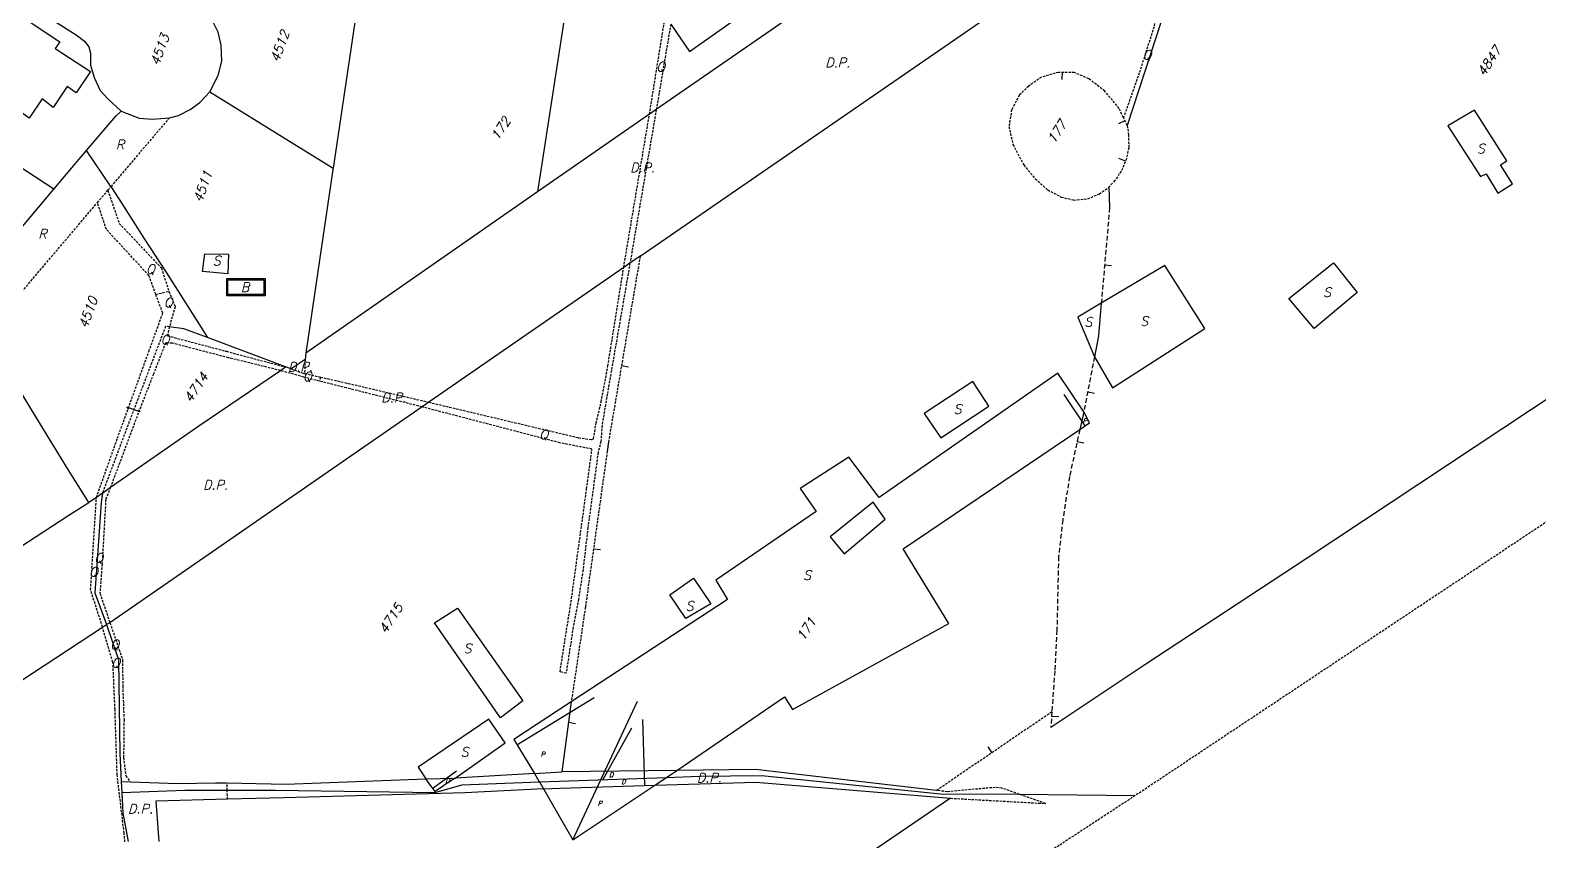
# Model space of a CAD drawing. Extents: x -334462 to -332769, y -29481 to -26664.
# Drawn here: x -333611.1 to -333450.1, y -29179.9 to -29093.4 of the extents above; entities that cross this region are included whole.
import ezdxf
from ezdxf.enums import TextEntityAlignment as Align

# ---------------------------------------------------------------- set-up
doc = ezdxf.new("R2010")
doc.units = 0
doc.header["$MEASUREMENT"] = 0
doc.linetypes.add('DASHED', pattern=[0.75, 0.5, -0.25])
doc.linetypes.add('HIDDEN', pattern=[0.375, 0.25, -0.125])
for name, color, linetype in [('17', 7, 'CONTINUOUS'), ('18', 7, 'CONTINUOUS'), ('19', 7, 'CONTINUOUS'), ('CADAST$$AREA$B$', 7, 'CONTINUOUS'), ('CADASTRAL$AREA', 7, 'CONTINUOUS'), ('DP$DIVIDING$LINE', 7, 'CONTINUOUS'), ('EASEMENT$BOUNDA$', 7, 'CONTINUOUS'), ('ENC$$ST$$A$$TEXT', 7, 'CONTINUOUS'), ('MAP$SHEET$BOUND$', 7, 'CONTINUOUS'), ('PARCEL$BOUNDARY', 7, 'CONTINUOUS'), ('PARCEL$NUMBER', 7, 'CONTINUOUS'), ('SECTION$$A$', 7, 'CONTINUOUS'), ('STRUC$$FOOTPRINT', 7, 'CONTINUOUS')]:
    doc.layers.add(name, color=color, linetype=linetype)
doc.styles.add('ITALICT', font='ITALICT', dxfattribs={"height": 0.2})

# ---------------------------------------------------------------- blocks, each defined once
blk = doc.blocks.new('HOOK')
at = {"layer": '19', "color": 7, "linetype": 'Continuous'}
for p, q in [((0, 0.75), (-0.17, 0.5)), ((0, 0), (0, 0.75)), ((0, -0.75), (0, 0)), ((0.17, -0.5), (0, -0.75))]:
    blk.add_line(p, q, dxfattribs=at)
blk = doc.blocks.new('BASSIN')
at = {"layer": 'CADASTRAL$AREA', "color": 7, "linetype": 'Continuous'}
for points in [[(-1.95, 0.92), (2.17, 0.93), (2.17, -0.93), (-1.95, -0.93)], [(-1.82, 0.77), (2.01, 0.77), (2.01, -0.77), (-1.82, -0.77)]]:
    blk.add_lwpolyline(points, close=True, dxfattribs=at)
at = {"layer": 'CADASTRAL$AREA', "color": 7, "linetype": 'Continuous', "style": 'ITALICT'}
blk.add_text('B', height=1, rotation=359.9999, dxfattribs=at).set_placement((0, 0), align=Align.MIDDLE)

msp = doc.modelspace()

# ---------------------------------------------------------------- linework, layer by layer
at = {"layer": '17', "color": 2, "linetype": 'Continuous'}
for p, q in [((-333500.98, -29097.9), (-333500.99, -29098.65)), ((-333494.27, -29103.07), (-333494.95, -29103.38)), ((-333494.22, -29107.37), (-333494.91, -29107.08)), ((-333547.97, -29129.17), (-333547.23, -29129.3))]:
    msp.add_line(p, q, dxfattribs=at)
at = {"layer": '17', "color": 30, "linetype": 'Continuous'}
for p, q in [((-333499.37, -29137.27), (-333498.64, -29137.43)), ((-333502.09, -29166.57), (-333501.34, -29166.62))]:
    msp.add_line(p, q, dxfattribs=at)
at = {"layer": '17', "color": 1, "linetype": 'Continuous'}
msp.add_line((-333508.45, -29170.48), (-333508.87, -29169.86), dxfattribs=at)
at = {"layer": '18', "color": 30, "linetype": 'Continuous'}
for p, q in [((-333496.44, -29118.44), (-333495.69, -29118.51)), ((-333498.25, -29131.98), (-333497.51, -29132.12))]:
    msp.add_line(p, q, dxfattribs=at)
at = {"layer": '18', "color": 2, "linetype": 'Continuous'}
for p, q in [((-333550.95, -29148.72), (-333550.21, -29148.82)), ((-333553.63, -29167.24), (-333552.89, -29167.35))]:
    msp.add_line(p, q, dxfattribs=at)
at = {"layer": 'CADAST$$AREA$B$', "color": 7, "linetype": 'HIDDEN'}
for points in [[(-333196.55, -28976.55), (-333296.28, -29043.17), (-333370.12, -29092.75), (-333444.47, -29142.64), (-333493.17, -29175.06)], [(-333493.17, -29175.06), (-333501.29, -29180.37), (-333534.9, -29202.35), (-333546.47, -29209.92), (-333577.06, -29229.94), (-333596.24, -29242.98)]]:
    msp.add_lwpolyline(points, dxfattribs=at)
at = {"layer": 'DP$DIVIDING$LINE', "color": 2, "linetype": 'HIDDEN'}
for p, q in [((-333547.74, -29118.72), (-333544.99, -29102.37)), ((-333581.73, -29128.54), (-333581.78, -29130.03)), ((-333580.09, -29130.41), (-333580.19, -29130.84)), ((-333590.03, -29174.48), (-333590.06, -29173.71)), ((-333590, -29175.44), (-333590.03, -29174.48))]:
    msp.add_line(p, q, dxfattribs=at)
for points in [[(-333544.26, -29101.86), (-333545.65, -29109.97), (-333547.07, -29118.26)], [(-333583.22, -29129.52), (-333581.94, -29130), (-333581.78, -29130.03)], [(-333569.24, -29133.59), (-333577.3, -29131.57), (-333580.19, -29130.84)], [(-333580.09, -29130.41), (-333577.13, -29131.08), (-333568.53, -29133.09)], [(-333505.54, -29174.91), (-333507.4, -29174.26), (-333508.11, -29174.19), (-333513.23, -29174.64), (-333514.36, -29174.51)], [(-333512.87, -29175.34), (-333502.72, -29175.9), (-333505.54, -29174.91)]]:
    msp.add_lwpolyline(points, dxfattribs=at)
at = {"layer": 'EASEMENT$BOUNDA$', "color": 3, "linetype": 'HIDDEN'}
for p, q in [((-333544.99, -29102.37), (-333543.31, -29091.93)), ((-333542.72, -29092.77), (-333544.26, -29101.86)), ((-333596.19, -29102.74), (-333602.44, -29110.09)), ((-333603.88, -29111.79), (-333602.77, -29110.47)), ((-333602.77, -29110.47), (-333602.44, -29110.09)), ((-333615.83, -29125.89), (-333603.88, -29111.79)), ((-333597.65, -29121.58), (-333596.26, -29121.26)), ((-333581.78, -29130.03), (-333580.09, -29130.41))]:
    msp.add_line(p, q, dxfattribs=at)
for points in [[(-333490.97, -29091.94), (-333491.17, -29093.05), (-333492.74, -29097.97), (-333494.43, -29102.73)], [(-333602.77, -29110.47), (-333601.55, -29114.01), (-333597.05, -29118.77), (-333596.26, -29121.26)], [(-333597.65, -29121.58), (-333598.38, -29119.58), (-333602.92, -29114.66), (-333603.88, -29111.79)], [(-333547.07, -29118.26), (-333549.49, -29132.22), (-333550.05, -29135.57), (-333550.17, -29137.27), (-333550.47, -29138.45), (-333551.56, -29146.47), (-333552.08, -29150.99), (-333552.56, -29154.09), (-333553.13, -29157.09), (-333553.88, -29162.01), (-333554.53, -29161.84), (-333553.3, -29154.04), (-333551.69, -29142.32), (-333551.12, -29138.09), (-333554.54, -29137.42), (-333569.24, -29133.59)], [(-333568.53, -29133.09), (-333552.55, -29136.88), (-333551.15, -29137.08), (-333550.95, -29136.98), (-333550.69, -29135.33), (-333550.14, -29133.06), (-333549.43, -29129.24), (-333547.74, -29118.72)], [(-333603.98, -29143.24), (-333601.74, -29136.93), (-333598.39, -29127.68), (-333596.91, -29123.59), (-333597.65, -29121.58)], [(-333596.26, -29121.26), (-333595.57, -29122.91), (-333596.2, -29125.05)], [(-333596.2, -29125.05), (-333596.41, -29126), (-333590.12, -29127.66), (-333583.83, -29129.33)], [(-333584.34, -29129.71), (-333589.88, -29128.35), (-333595.85, -29126.8), (-333596.61, -29126.76), (-333597.9, -29130.09), (-333599.52, -29134.25), (-333602.48, -29142.17)], [(-333580.19, -29130.84), (-333581.85, -29130.42), (-333584.34, -29129.71)], [(-333602.48, -29142.17), (-333602.99, -29143.45), (-333603.38, -29150.35), (-333603.61, -29153.47), (-333602.54, -29156.61)], [(-333603.33, -29157.09), (-333604.61, -29153.09), (-333603.98, -29143.24)], [(-333600.94, -29180), (-333601.03, -29179.05), (-333601.48, -29175.3), (-333601.77, -29172.83), (-333602, -29165.88), (-333602.22, -29160.84), (-333603.33, -29157.09)], [(-333602.54, -29156.61), (-333601.19, -29160.59), (-333601.18, -29163.37), (-333601.04, -29166.97), (-333601.09, -29170.99), (-333600.86, -29172.94), (-333600.37, -29173.6)]]:
    msp.add_lwpolyline(points, dxfattribs=at)
at = {"layer": 'ENC$$ST$$A$$TEXT', "color": 1, "linetype": 'Continuous'}
for p, q in [((-333498.52, -29135.62), (-333500.76, -29132.25)), ((-333559.14, -29169.63), (-333550.88, -29164.58)), ((-333553.15, -29179.79), (-333546.25, -29164.99)), ((-333549.95, -29173.36), (-333546.88, -29167.84)), ((-333545.48, -29173.97), (-333545.7, -29166.95)), ((-333568.1, -29174.28), (-333565.59, -29172.41))]:
    msp.add_line(p, q, dxfattribs=at)
at = {"layer": 'MAP$SHEET$BOUND$', "color": 6, "linetype": 'Continuous'}
for p, q in [((-333556.73, -29173.6), (-333543.16, -29173.11)), ((-333505.54, -29174.91), (-333493.17, -29175.06))]:
    msp.add_line(p, q, dxfattribs=at)
for points in [[(-333543.16, -29173.11), (-333539.64, -29172.98), (-333533.05, -29172.92), (-333513.93, -29174.86), (-333505.54, -29174.91)], [(-333601.27, -29174.74), (-333594.57, -29174.47), (-333590.03, -29174.48)], [(-333590.03, -29174.48), (-333584.87, -29174.49), (-333567.86, -29174.71), (-333564.99, -29173.9), (-333556.73, -29173.6)]]:
    msp.add_lwpolyline(points, dxfattribs=at)
at = {"layer": 'PARCEL$BOUNDARY', "color": 7, "linetype": 'Continuous'}
for p, q in [((-333551.45, -29075.3), (-333556.95, -29110.63)), ((-333518.5, -29084.05), (-333544.26, -29101.86)), ((-333545.98, -29117.5), (-333503.58, -29088.28)), ((-333490.34, -29092.27), (-333494.03, -29103.57)), ((-333544.99, -29102.37), (-333556.95, -29110.63)), ((-333544.26, -29101.86), (-333544.99, -29102.37)), ((-333602.44, -29110.09), (-333605.05, -29106.25)), ((-333495.99, -29110.16), (-333495.91, -29112.36)), ((-333556.95, -29110.63), (-333581.63, -29127.84)), ((-333547.07, -29118.26), (-333547.74, -29118.72)), ((-333545.98, -29117.5), (-333547.07, -29118.26)), ((-333547.74, -29118.72), (-333568.53, -29133.09)), ((-333584.34, -29129.71), (-333583.83, -29129.33)), ((-333568.53, -29133.09), (-333569.24, -29133.59)), ((-333569.24, -29133.59), (-333602.54, -29156.61)), ((-333498.66, -29134.1), (-333499.1, -29136.01)), ((-333549.36, -29137.3), (-333549.5, -29138.33)), ((-333603.35, -29142.81), (-333602.48, -29142.17)), ((-333603.98, -29143.24), (-333604.78, -29143.78)), ((-333603.35, -29142.81), (-333603.98, -29143.24)), ((-333643.24, -29183.24), (-333603.33, -29157.09)), ((-333603.33, -29157.09), (-333602.91, -29156.79)), ((-333602.54, -29156.61), (-333602.91, -29156.79)), ((-333553.33, -29165.05), (-333554.34, -29172.52)), ((-333568.84, -29173.28), (-333565.71, -29173.19)), ((-333557.26, -29172.69), (-333565.71, -29173.19)), ((-333557.26, -29172.69), (-333554.34, -29172.52)), ((-333542.07, -29172.38), (-333554.34, -29172.52)), ((-333601.33, -29173.56), (-333600.37, -29173.6)), ((-333512.87, -29175.34), (-333594.45, -29230.78))]:
    msp.add_line(p, q, dxfattribs=at)
at = {"layer": 'PARCEL$BOUNDARY', "color": 2, "linetype": 'HIDDEN'}
for p, q in [((-333494.03, -29103.57), (-333494.43, -29102.73)), ((-333545.98, -29117.5), (-333549.36, -29137.3)), ((-333502.06, -29166.12), (-333514.36, -29174.51))]:
    msp.add_line(p, q, dxfattribs=at)
at = {"layer": 'PARCEL$BOUNDARY', "color": 2, "linetype": 'DASHED'}
for p, q in [((-333495.91, -29112.36), (-333496.79, -29122.52)), ((-333497.52, -29128.24), (-333498.66, -29134.1)), ((-333502.06, -29166.12), (-333502.17, -29167.8))]:
    msp.add_line(p, q, dxfattribs=at)
at = {"layer": 'PARCEL$BOUNDARY', "color": 7, "linetype": 'Continuous'}
for points in [[(-333622.52, -29086.96), (-333621.37, -29086.07), (-333620.7, -29085.72), (-333619.84, -29085.64), (-333618.81, -29085.91), (-333606.16, -29093.89), (-333605.27, -29094.56), (-333604.81, -29095.19), (-333604.63, -29095.86), (-333604.61, -29097.14), (-333604.24, -29098.44), (-333603.58, -29099.82), (-333602.78, -29100.74), (-333601.33, -29102.04)], [(-333591.89, -29099.97), (-333590.98, -29098.24), (-333590.62, -29096.7), (-333590.67, -29095), (-333591, -29093.61), (-333591.9, -29091.82), (-333592.81, -29090.88), (-333593.86, -29090.07)], [(-333596.19, -29102.74), (-333595.22, -29102.49), (-333593.99, -29101.88), (-333592.97, -29101.12), (-333591.89, -29099.97)], [(-333591.89, -29099.97), (-333583.39, -29105.23), (-333578.74, -29108.13)], [(-333608.51, -29110.35), (-333620.2, -29102.76), (-333622.28, -29101.4)], [(-333605.05, -29106.25), (-333601.92, -29102.56), (-333601.33, -29102.04)], [(-333601.33, -29102.04), (-333599.41, -29102.77), (-333598.03, -29102.91), (-333596.19, -29102.74)], [(-333608.51, -29110.35), (-333605.63, -29106.94), (-333605.05, -29106.25)], [(-333618.29, -29121.88), (-333613.37, -29116.12), (-333608.51, -29110.35)], [(-333602.44, -29110.09), (-333601.29, -29111.89), (-333598.91, -29115.58), (-333596.5, -29119.27), (-333592.15, -29126.19)], [(-333423.85, -29110.32), (-333421.08, -29114.1), (-333474.84, -29149.73), (-333492.16, -29161.1), (-333502.17, -29167.8)], [(-333496.79, -29122.52), (-333497.09, -29126.01), (-333497.52, -29128.24)], [(-333604.78, -29143.78), (-333607.06, -29140.16), (-333610.36, -29134.77), (-333614.48, -29128.08), (-333615.83, -29125.89)], [(-333602.48, -29142.17), (-333593.05, -29135.6), (-333584.34, -29129.71)], [(-333617.41, -29151.95), (-333606.91, -29145.13), (-333604.78, -29143.78)], [(-333590.06, -29173.71), (-333583.77, -29173.82), (-333568.84, -29173.28)], [(-333514.36, -29174.51), (-333533.67, -29172.28), (-333542.07, -29172.38)], [(-333601.27, -29174.74), (-333601.15, -29176.93), (-333600.6, -29179.97)], [(-333600.37, -29173.6), (-333595.29, -29173.75), (-333591.28, -29173.69), (-333590.06, -29173.71)], [(-333556.3, -29174.34), (-333564.69, -29174.76), (-333583.94, -29175.29), (-333590, -29175.44)], [(-333556.3, -29174.34), (-333554.53, -29174.26), (-333544.41, -29173.94)], [(-333544.41, -29173.94), (-333533.66, -29173.61), (-333512.87, -29175.34)], [(-333590, -29175.44), (-333597.66, -29175.64), (-333597.33, -29179.97)]]:
    msp.add_lwpolyline(points, dxfattribs=at)
at = {"layer": 'PARCEL$BOUNDARY', "color": 2, "linetype": 'HIDDEN'}
for points in [[(-333494.43, -29102.73), (-333494.89, -29101.74), (-333496.43, -29099.89), (-333498.12, -29098.58), (-333499.68, -29097.92), (-333501.35, -29097.9), (-333503.17, -29098.4), (-333504.54, -29099.37), (-333505.53, -29100.31), (-333506.36, -29101.88), (-333506.65, -29103.69), (-333506.22, -29105.58), (-333505.07, -29107.78), (-333503.83, -29109.25), (-333502.5, -29110.44), (-333501.08, -29111.2), (-333499.73, -29111.52), (-333498.23, -29111.38), (-333497, -29110.86), (-333495.99, -29110.16)], [(-333494.03, -29103.57), (-333493.88, -29104.55), (-333493.87, -29105.95), (-333494.11, -29107.11), (-333494.66, -29108.43), (-333495.34, -29109.44), (-333495.99, -29110.16)], [(-333549.5, -29138.33), (-333551.83, -29154.96), (-333553.33, -29165.05)]]:
    msp.add_lwpolyline(points, dxfattribs=at)
at = {"layer": 'PARCEL$BOUNDARY', "color": 2, "linetype": 'DASHED'}
msp.add_lwpolyline([(-333499.1, -29136.01), (-333500.18, -29141.01), (-333500.91, -29145.64), (-333501.35, -29149.56), (-333501.53, -29157.4), (-333501.76, -29161.76), (-333502.06, -29166.12)], dxfattribs=at)
at = {"layer": 'SECTION$$A$', "color": 7, "linetype": 'Continuous'}
for p, q in [((-333575.09, -29083.48), (-333578.74, -29108.13)), ((-333583.83, -29129.33), (-333592.15, -29126.19)), ((-333581.63, -29127.84), (-333581.73, -29128.54)), ((-333583.22, -29129.52), (-333583.83, -29129.33)), ((-333581.73, -29128.54), (-333583.22, -29129.52)), ((-333601.33, -29173.56), (-333601.27, -29174.74))]:
    msp.add_line(p, q, dxfattribs=at)
for points in [[(-333578.74, -29108.13), (-333578.76, -29108.25), (-333581.63, -29127.84)], [(-333592.15, -29126.19), (-333594.67, -29125.25), (-333596.2, -29125.05)], [(-333603.35, -29142.81), (-333603.47, -29143.78), (-333603.9, -29149.94), (-333604.16, -29153.42), (-333602.91, -29156.79)], [(-333602.91, -29156.79), (-333601.62, -29160.56), (-333601.5, -29170.55), (-333601.33, -29173.56)]]:
    msp.add_lwpolyline(points, dxfattribs=at)
at = {"layer": 'SECTION$$A$', "color": 2, "linetype": 'HIDDEN'}
msp.add_lwpolyline([(-333596.2, -29125.05), (-333596.61, -29125), (-333601.53, -29137.94), (-333603.35, -29142.81)], dxfattribs=at)
at = {"layer": 'STRUC$$FOOTPRINT', "color": 1, "linetype": 'Continuous'}
for p, q in [((-333452.94, -29109.78), (-333454.2, -29107.76)), ((-333589.9, -29117.31), (-333589.95, -29119.41)), ((-333472.02, -29118.23), (-333469.5, -29121.39)), ((-333508.8, -29133.51), (-333510.51, -29130.89)), ((-333519.84, -29145.58), (-333521.13, -29143.75)), ((-333538.46, -29154.59), (-333541.12, -29156.18)), ((-333558.51, -29164.96), (-333560.87, -29166.77)), ((-333543.16, -29173.11), (-333542.07, -29172.38)), ((-333556.73, -29173.6), (-333556.3, -29174.34))]:
    msp.add_line(p, q, dxfattribs=at)
for points in [[(-333542.72, -29092.77), (-333540.72, -29095.69), (-333524.28, -29084.07), (-333524.99, -29082.94), (-333533.45, -29080.6), (-333534.53, -29081.45), (-333535.52, -29080.09), (-333541.17, -29083.71)], [(-333621.68, -29099.85), (-333621.69, -29099.85), (-333625.57, -29097.22), (-333618.89, -29087.33), (-333607.9, -29094.64), (-333608.4, -29095.37), (-333604.63, -29097.82), (-333606.15, -29100.1), (-333607.11, -29099.4), (-333608.59, -29101.64), (-333609.78, -29100.73), (-333611.16, -29102.78), (-333614.68, -29100.28), (-333615.48, -29101.35), (-333616.51, -29100.61), (-333617.77, -29102.5), (-333620.61, -29100.58)], [(-333454.2, -29107.76), (-333453.55, -29107.35), (-333457, -29101.93), (-333459.83, -29103.59), (-333456.35, -29109.01), (-333455.75, -29108.72), (-333454.49, -29110.79), (-333452.94, -29109.78)], [(-333589.95, -29119.41), (-333592.66, -29119.16), (-333592.41, -29117.26), (-333589.9, -29117.31)], [(-333497.52, -29128.24), (-333495.59, -29131.56), (-333485.75, -29125.22), (-333490.02, -29118.51), (-333496.79, -29122.52)], [(-333469.5, -29121.39), (-333474.08, -29125.24), (-333476.79, -29122.04), (-333472.02, -29118.23)], [(-333496.79, -29122.52), (-333499.31, -29124.01), (-333497.52, -29128.24)], [(-333498.66, -29134.1), (-333501.42, -29129.99), (-333520.5, -29143.27), (-333523.74, -29138.94), (-333528.92, -29142.3), (-333527.22, -29144.74), (-333537.9, -29152.08), (-333536.66, -29154.13), (-333553.33, -29165.05)], [(-333510.51, -29130.89), (-333515.69, -29134.31), (-333513.92, -29136.9), (-333508.8, -29133.51)], [(-333499.1, -29136.01), (-333498.05, -29135.3), (-333498.66, -29134.1)], [(-333542.07, -29172.38), (-333530.58, -29164.53), (-333529.73, -29165.88), (-333513.07, -29156.68), (-333517.93, -29148.72), (-333499.1, -29136.01)], [(-333521.13, -29143.75), (-333525.71, -29147.45), (-333524.22, -29149.25), (-333519.84, -29145.58)], [(-333541.12, -29156.18), (-333542.82, -29153.63), (-333540.31, -29151.85), (-333538.46, -29154.59)], [(-333560.87, -29166.77), (-333567.91, -29156.63), (-333565.47, -29155.05), (-333558.51, -29164.96)], [(-333553.33, -29165.05), (-333559.47, -29169.07), (-333557.26, -29172.69)], [(-333565.71, -29173.19), (-333560.38, -29169.42), (-333562.11, -29166.9), (-333569.65, -29172.04), (-333568.84, -29173.28)], [(-333565.71, -29173.19), (-333566.88, -29173.96), (-333566.95, -29174.01), (-333567.86, -29174.61), (-333568.27, -29174.05), (-333568.3, -29174), (-333568.84, -29173.28)], [(-333557.26, -29172.69), (-333556.79, -29173.5), (-333556.73, -29173.6)], [(-333544.41, -29173.94), (-333543.19, -29173.13), (-333543.16, -29173.11)], [(-333556.3, -29174.34), (-333553.15, -29179.79), (-333544.41, -29173.94)]]:
    msp.add_lwpolyline(points, dxfattribs=at)

# ---------------------------------------------------------------- block references
at = {"layer": '19', "color": 7, "linetype": 'Continuous', "xscale": 1.000001213724351, "yscale": 1.000001213724351, "rotation": 69.9032165453086}
msp.add_blockref('HOOK', (-333600.04, -29133.86), dxfattribs=at)
at = {"layer": 'CADASTRAL$AREA', "color": 7, "linetype": 'Continuous'}
msp.add_blockref('BASSIN', (-333588.14, -29120.82), dxfattribs=at)

# ---------------------------------------------------------------- texts
at = {"layer": 'DP$DIVIDING$LINE', "color": 2, "linetype": 'Continuous', "style": 'ITALICT'}
for p in [(-333524.91, -29096.86), (-333582.23, -29129.31), (-333591.28, -29141.9)]:
    msp.add_text('D.P.', height=1, dxfattribs=at).set_placement(p, align=Align.MIDDLE)
at = {"layer": 'DP$DIVIDING$LINE', "color": 4, "linetype": 'Continuous', "style": 'ITALICT'}
for p in [(-333545.73, -29108.06), (-333572.27, -29132.6), (-333538.61, -29173.15), (-333599.29, -29176.46)]:
    msp.add_text('D.P.', height=1, dxfattribs=at).set_placement(p, align=Align.MIDDLE)
at = {"layer": 'EASEMENT$BOUNDA$', "color": 3, "linetype": 'Continuous', "style": 'ITALICT'}
for s, p in [('Q', (-333491.92, -29096.08)), ('Q', (-333543.79, -29097.34)), ('R', (-333601.47, -29105.61)), ('R', (-333609.74, -29115.14)), ('Q', (-333598.22, -29118.94)), ('Q', (-333596.32, -29122.49)), ('Q', (-333596.66, -29126.46)), ('Q', (-333581.49, -29130.38)), ('Q', (-333556.28, -29136.59)), ('Q', (-333603.74, -29149.75)), ('Q', (-333604.29, -29151.24)), ('Q', (-333602.04, -29158.99)), ('Q', (-333601.92, -29160.94))]:
    msp.add_text(s, height=1, dxfattribs=at).set_placement(p, align=Align.MIDDLE)
at = {"layer": 'ENC$$ST$$A$$TEXT', "color": 1, "linetype": 'Continuous', "style": 'ITALICT'}
for s, p in [('P', (-333498.56, -29135.06)), ('P', (-333556.36, -29170.64)), ('D', (-333566.53, -29173.46)), ('D', (-333549.07, -29172.85)), ('D', (-333547.76, -29173.58)), ('P', (-333550.27, -29175.89))]:
    msp.add_text(s, height=0.5, dxfattribs=at).set_placement(p, align=Align.MIDDLE)
at = {"layer": 'PARCEL$NUMBER', "color": 7, "linetype": 'Continuous', "style": 'ITALICT'}
for s, rotation, p in [('4513', 69.9224, (-333597.23, -29095.49)), ('4512', 69.9224, (-333584.42, -29095.12)), ('4847', 56.712, (-333455.42, -29096.7)), ('172', 56.712, (-333560.87, -29103.91)), ('177', 56.712, (-333501.53, -29104.25)), ('4511', 69.9224, (-333592.65, -29110.09)), ('4510', 69.9224, (-333604.87, -29123.53)), ('4714', 56.712, (-333593.36, -29131.53)), ('4715', 56.712, (-333572.58, -29156.16)), ('171', 56.712, (-333528.26, -29157.29))]:
    msp.add_text(s, height=1, rotation=rotation, dxfattribs=at).set_placement(p, align=Align.MIDDLE)
at = {"layer": 'STRUC$$FOOTPRINT', "color": 1, "linetype": 'Continuous', "style": 'ITALICT'}
for p in [(-333456.31, -29106.04), (-333591.15, -29117.99), (-333472.71, -29121.36), (-333498.18, -29124.53), (-333492.22, -29124.43), (-333512.12, -29133.82), (-333528.18, -29151.54), (-333540.71, -29154.83), (-333564.4, -29159.35), (-333564.71, -29170.4)]:
    msp.add_text('S', height=1, dxfattribs=at).set_placement(p, align=Align.MIDDLE)

doc.saveas('drawing.dxf')
